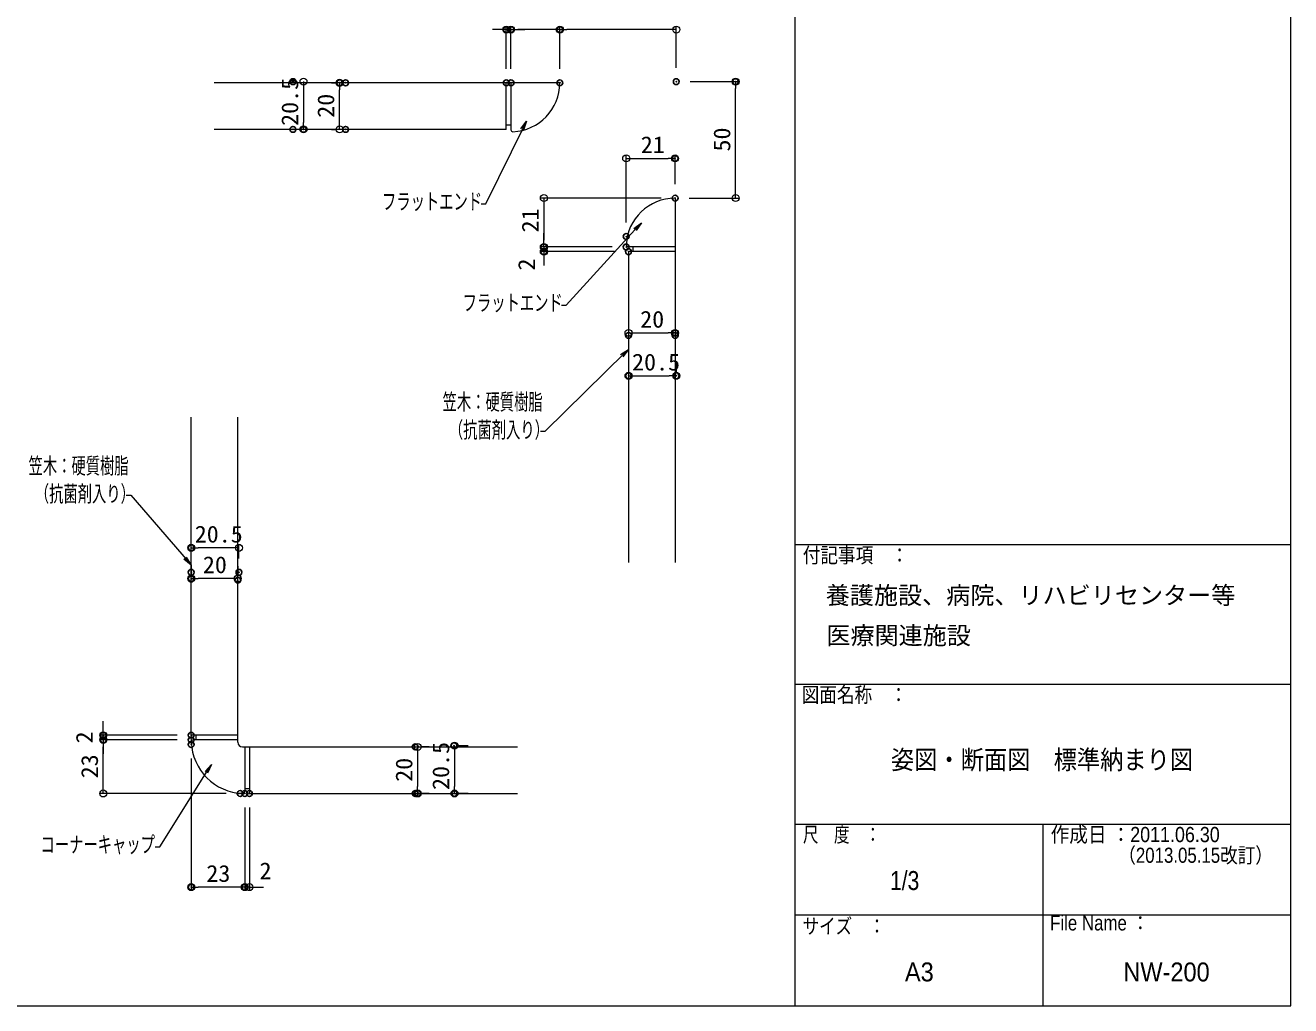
# Model space of a CAD drawing. Units: millimetres, scale not verified. Extents: x -600 to 612, y -415 to 416.
# Drawn here: x 56 to 600, y -415 to 6 of the extents above; entities that cross this region are included whole.
import ezdxf
from ezdxf.enums import TextEntityAlignment as Align

# ---------------------------------------------------------------- set-up
doc = ezdxf.new("R2010")
doc.units = ezdxf.units.MM
doc.header["$LTSCALE"] = 5
doc.header["$PDMODE"] = 32
doc.header["$PDSIZE"] = 2.5
for name, color, linetype, lineweight in [('0-0_zumenwaku', 6, 'Continuous', 9), ('0-3_0', 1, 'Continuous', 9), ('0-7_一般寸法', 1, 'Continuous', 9), ('0-B_2', 3, 'Continuous', 9), ('1-0_08文字', 2, 'Continuous', 9)]:
    doc.layers.add(name, color=color, linetype=linetype, lineweight=lineweight)
doc.layers.add('0-1_moji', color=2, linetype='Continuous')
doc.layers.add('0-8_DEFPOINTS', color=7, linetype='Continuous')
doc.styles.add('ＭＳ ゴシック', font='')
doc.styles.add('ＭＳ Ｐゴシック', font='')
doc.styles.get('ＭＳ ゴシック').set_extended_font_data('MS Gothic')
doc.styles.get('ＭＳ Ｐゴシック').set_extended_font_data('MS PGothic')

# ---------------------------------------------------------------- blocks, each defined once
blk = doc.blocks.new('_ORIGIN')
at = {"layer": '0-3_0'}
blk.add_line((0, 0), (-5, 0), dxfattribs=at)
blk.add_circle((0, 0), 2.5, dxfattribs=at)
blk = doc.blocks.new('_OPEN')
at = {"layer": '0-3_0'}
blk.add_line((0, 0), (-5, 0), dxfattribs=at)
blk.add_lwpolyline([(-5, 0.833), (0, 0), (-5, -0.833)], dxfattribs=at)

msp = doc.modelspace()

# ---------------------------------------------------------------- linework, layer by layer
at = {"layer": '0-0_zumenwaku'}
for p, q in [((387.062, 415.527), (387.062, -415.473)), ((387.062, -217.473), (600.062, -217.473)), ((387.062, -277.473), (600.062, -277.473)), ((387.062, -337.473), (600.062, -337.473)), ((493.562, -337.473), (493.562, -415.473)), ((387.062, -376.473), (600.062, -376.473))]:
    msp.add_line(p, q, dxfattribs=at)
msp.add_lwpolyline([(-599.938, -415.473), (600.062, -415.473), (600.062, 415.527), (-599.938, 415.527)], close=True, dxfattribs=at)
at = {"layer": '0-7_一般寸法'}
for p, q in [((260.108, 3.688), (257.108, 3.688)), ((263.108, -13.176), (263.108, 5.188)), ((265.108, 3.688), (263.108, 3.688)), ((265.108, -13.176), (265.108, 5.188)), ((265.108, -13.176), (265.108, 5.188)), ((283.108, 3.688), (268.108, 3.688)), ((268.108, 3.688), (271.108, 3.688)), ((286.108, -13.176), (286.108, 5.188)), ((286.108, -13.176), (286.108, 5.188)), ((333.108, 3.688), (289.108, 3.688)), ((336.108, -12.676), (336.108, 5.188)), ((175.975, -21.676), (175.975, -36.176)), ((177.452, -18.676), (177.475, -18.676)), ((188.071, -19.176), (189.962, -19.176)), ((342.108, -18.676), (363.101, -18.676)), ((361.601, -65.68), (361.601, -21.676)), ((191.462, -36.176), (191.462, -22.176)), ((177.452, -39.176), (177.475, -39.176)), ((188.071, -39.176), (189.962, -39.176)), ((314.608, -79.176), (314.608, -50.15)), ((317.608, -51.65), (332.608, -51.65)), ((335.608, -62.68), (335.608, -50.15)), ((329.608, -68.68), (277.739, -68.68)), ((341.608, -68.68), (363.101, -68.68)), ((279.239, -71.68), (279.239, -86.676)), ((279.239, -86.676), (279.239, -83.676)), ((308.608, -89.676), (277.739, -89.676)), ((308.608, -89.676), (277.739, -89.676)), ((309.608, -91.676), (277.739, -91.676)), ((279.239, -89.676), (279.239, -91.676)), ((279.239, -94.676), (279.239, -97.676)), ((315.608, -121.648), (315.608, -125.097)), ((335.608, -121.648), (335.608, -125.097)), ((318.608, -126.597), (332.608, -126.597)), ((315.608, -138.99), (315.608, -143.49)), ((336.108, -138.99), (336.108, -143.49)), ((318.608, -144.99), (333.108, -144.99)), ((127.741, -223.377), (127.741, -217.372)), ((148.241, -223.377), (148.241, -217.372)), ((145.241, -218.872), (130.741, -218.872)), ((127.741, -226.247), (127.741, -230.521)), ((147.741, -226.756), (147.741, -230.521)), ((144.741, -232.021), (130.741, -232.021)), ((89.954, -296.346), (89.954, -293.346)), ((121.741, -299.346), (88.454, -299.346)), ((121.741, -301.346), (88.454, -301.346)), ((121.741, -301.346), (88.454, -301.346)), ((89.954, -301.346), (89.954, -299.346)), ((89.954, -321.346), (89.954, -304.346)), ((89.954, -304.346), (89.954, -307.346)), ((229.937, -304.346), (226.516, -304.346)), ((246.657, -303.846), (242.337, -303.846)), ((127.741, -309.346), (127.741, -366.075)), ((225.016, -307.346), (225.016, -321.346)), ((240.837, -306.846), (240.837, -321.346)), ((142.741, -324.346), (88.454, -324.346)), ((229.937, -324.346), (226.516, -324.346)), ((246.657, -324.346), (242.337, -324.346)), ((150.741, -330.346), (150.741, -366.075)), ((150.741, -330.346), (150.741, -366.075)), ((152.741, -330.346), (152.741, -366.075)), ((147.741, -364.575), (130.741, -364.575)), ((147.741, -364.575), (144.741, -364.575)), ((152.741, -364.575), (150.741, -364.575)), ((155.741, -364.575), (158.741, -364.575))]:
    msp.add_line(p, q, dxfattribs=at)
at = {"layer": '0-8_DEFPOINTS'}
for p in [(263.108, 3.688), (265.108, 3.688), (286.108, 3.688), (171.452, -18.676), (191.462, -19.176), (194.071, -19.176), (263.108, -19.176), (265.108, -19.176), (286.108, -19.176), (336.108, -18.676), (361.601, -18.676), (171.452, -39.176), (175.975, -39.176), (194.071, -39.176), (335.608, -51.65), (335.608, -68.68), (335.608, -68.68), (335.608, -68.68), (314.608, -85.176), (279.239, -89.676), (279.239, -91.676), (314.608, -89.676), (315.608, -91.676), (315.608, -127.648), (335.608, -126.597), (335.608, -127.648), (315.608, -144.99), (336.108, -144.99), (127.741, -218.872), (127.741, -229.377), (148.241, -229.377), (127.741, -232.021), (127.741, -232.247), (147.741, -232.756), (89.954, -299.346), (127.741, -299.346), (89.954, -301.346), (127.741, -301.346), (127.741, -303.346), (223.937, -304.346), (240.657, -303.846), (148.741, -324.346), (150.741, -324.346), (152.741, -324.346), (223.937, -324.346), (225.016, -324.346), (240.657, -324.346), (240.837, -324.346), (127.741, -364.575), (150.741, -364.575)]:
    msp.add_point(p, dxfattribs=at)
at = {"layer": '0-B_2'}
for p, q in [((286.105, -19.176), (137.525, -19.176)), ((263.108, -39.176), (263.108, -19.176)), ((265.108, -19.176), (265.108, -39.413)), ((263.108, -39.176), (137.525, -39.176)), ((335.608, -68.68), (335.608, -225.158)), ((335.608, -89.676), (314.608, -89.676)), ((315.608, -91.676), (315.608, -225.158)), ((335.608, -91.676), (315.608, -91.676)), ((127.741, -299.346), (127.741, -162.797)), ((147.741, -302.346), (147.741, -162.797)), ((147.741, -299.346), (127.741, -299.346)), ((127.741, -301.346), (127.791, -301.346)), ((147.741, -301.346), (128.556, -301.346)), ((149.741, -304.346), (267.969, -304.346)), ((150.741, -304.346), (150.741, -323.532)), ((152.741, -304.346), (152.741, -324.346)), ((150.741, -324.346), (150.791, -324.346)), ((152.741, -324.346), (267.969, -324.346))]:
    msp.add_line(p, q, dxfattribs=at)
at = {"layer": '0-B_2', "color": 4}
for p, q in [((263.108, -37.176), (265.108, -37.176)), ((317.608, -91.676), (317.608, -89.676)), ((129.741, -299.346), (129.741, -301.346)), ((152.741, -322.346), (150.741, -322.346))]:
    msp.add_line(p, q, dxfattribs=at)
at = {"layer": '0-B_2'}
for centre, radius, start, end in [((265.111, -19.182), 20.993, 272.25747, 0.01796), ((265.907, -39.361), 0.8, 183.73589, 274.28872), ((335.602, -89.673), 20.993, 89.98204, 177.74253), ((315.424, -88.878), 0.8, 175.71128, 266.26411), ((128.556, -302.146), 0.8, 90, 182.06516), ((150.741, -301.346), 23, 182.06516, 267.93484), ((149.741, -302.346), 2, 180, 270), ((149.941, -323.532), 0.8, 267.93484, 360)]:
    msp.add_arc(centre, radius, start, end, dxfattribs=at)
at = {"layer": '1-0_08文字', "color": 1}
for points in [[(252.239, -71.176), (254.239, -71.176), (270.851, -37.45)], [(286.875, -114.664), (288.875, -114.664), (319.729, -80.7)], [(277.73, -168.774), (279.73, -168.774), (314.142, -135.026)], [(99.862, -196.236), (101.862, -196.236), (126.38, -224.782)], [(112.253, -347.319), (114.253, -347.319), (135.367, -313.568)]]:
    msp.add_lwpolyline(points, dxfattribs=at)

# ---------------------------------------------------------------- block references
at = {"layer": '0-7_一般寸法', "xscale": 0.6, "yscale": 0.6}
for p in [(263.108, 3.688), (286.108, 3.688), (336.108, 3.688), (335.608, -51.65), (335.608, -126.597), (336.108, -144.99), (148.241, -218.872), (147.741, -232.021), (150.741, -364.575), (150.741, -364.575)]:
    msp.add_blockref('_ORIGIN', p, dxfattribs=at)
for p, rotation in [((265.108, 3.688), 180), ((265.108, 3.688), 180), ((286.108, 3.688), 180), ((175.975, -18.676), 90), ((191.462, -19.176), 90), ((361.601, -18.676), 90), ((175.975, -39.176), 270), ((191.462, -39.176), 270), ((314.608, -51.65), 180), ((279.239, -68.68), 90), ((361.601, -68.68), 270), ((279.239, -89.676), 270), ((279.239, -89.676), 270), ((279.239, -91.676), 90), ((315.608, -126.597), 180), ((315.608, -144.99), 180), ((127.741, -218.872), 180), ((127.741, -232.021), 180), ((89.954, -299.346), 270), ((89.954, -301.346), 90), ((89.954, -301.346), 90), ((225.016, -304.346), 90), ((240.837, -303.846), 90), ((89.954, -324.346), 270), ((225.016, -324.346), 270), ((240.837, -324.346), 270), ((127.741, -364.575), 180), ((152.741, -364.575), 180)]:
    msp.add_blockref('_ORIGIN', p, dxfattribs=dict(at, rotation=rotation))
at = {"layer": '1-0_08文字', "xscale": 0.8, "yscale": 0.8}
for p, rotation in [((271.817, -35.699), 61.10725), ((321.12, -79.262), 45.95167), ((315.608, -133.667), 42.82543), ((127.741, -226.247), 312.89124), ((136.497, -311.918), 55.5948)]:
    msp.add_blockref('_OPEN', p, dxfattribs=dict(at, rotation=rotation))

# ---------------------------------------------------------------- texts
at = {"layer": '0-0_zumenwaku', "style": 'ＭＳ Ｐゴシック'}
for s, height, width, p in [('付記事項\u3000：', 6.525, 0.85, (390.449, -227.239)), ('図面名称\u3000：', 6.525, 0.85, (390.005, -287.173)), ('尺\u3000度\u3000：', 6.525, 0.75, (390.521, -347.173)), ('作成日 ：2011.06.30', 6.525, 0.9, (496.949, -347.203)), ('（2013.05.15改訂）', 6.507, 0.85, (526.01, -356.082)), ('サイズ\u3000：', 6.507, 0.8, (390.383, -386.515)), ('File Name ：', 6.507, 0.85, (496.709, -385.117))]:
    msp.add_text(s, height=height, dxfattribs=dict(at, width=width)).set_placement(p, align=Align.BOTTOM_LEFT)
at = {"layer": '0-1_moji', "style": 'ＭＳ Ｐゴシック'}
for s, p in [('養護施設、病院、リハビリセンター等', (400.34, -245.317)), ('医療関連施設', (400.603, -262.583))]:
    msp.add_text(s, height=7.588, dxfattribs=at).set_placement(p, align=Align.BOTTOM_LEFT)
for s, width, p in [('姿図・断面図\u3000標準納まり図', 0.9, (428.342, -316.342)), ('1/3\u3000\u3000', 0.85, (427.937, -368.238)), ('A3', 0.95, (434.35, -407.485)), ('NW-200', 0.95, (528.179, -407.503))]:
    msp.add_text(s, height=8.134, dxfattribs=dict(at, width=width)).set_placement(p, align=Align.BOTTOM_LEFT)
at = {"layer": '0-7_一般寸法', "color": 2, "style": 'ＭＳ ゴシック', "width": 1.05}
for s, p in [('20.5', (175.863, -37.676)), ('20', (191.35, -34.176)), ('50', (361.489, -48.678)), ('21', (279.127, -83.428)), ('2', (277.564, -99.779)), ('2', (87.592, -302.846)), ('20.5', (240.725, -322.846)), ('23', (89.842, -317.846)), ('20', (224.904, -319.346))]:
    msp.add_text(s, height=7.221, rotation=90, dxfattribs=at).set_placement(p, align=Align.BOTTOM_LEFT)
for s, p in [('21', (320.858, -51.538)), ('20', (320.608, -126.484)), ('20.5', (317.108, -144.877)), ('20.5', (129.241, -218.76)), ('20', (132.741, -231.908)), ('23', (134.241, -364.463)), ('2', (157.093, -363.341))]:
    msp.add_text(s, height=7.221, dxfattribs=at).set_placement(p, align=Align.BOTTOM_LEFT)
at = {"layer": '1-0_08文字', "style": 'ＭＳ ゴシック', "width": 0.65}
for s, p in [('フラットエンド', (209.711, -75.661)), ('フラットエンド', (244.347, -119.149)), ('笠木：硬質樹脂', (235.738, -161.706)), ('（抗菌剤入り）', (238.426, -173.706)), ('笠木：硬質樹脂', (57.87, -189.168)), ('（抗菌剤入り）', (60.558, -201.168)), ('コーナーキャップ', (63.005, -351.805))]:
    msp.add_text(s, height=6.928, dxfattribs=at).set_placement(p, align=Align.BOTTOM_LEFT)

doc.saveas('drawing.dxf')
